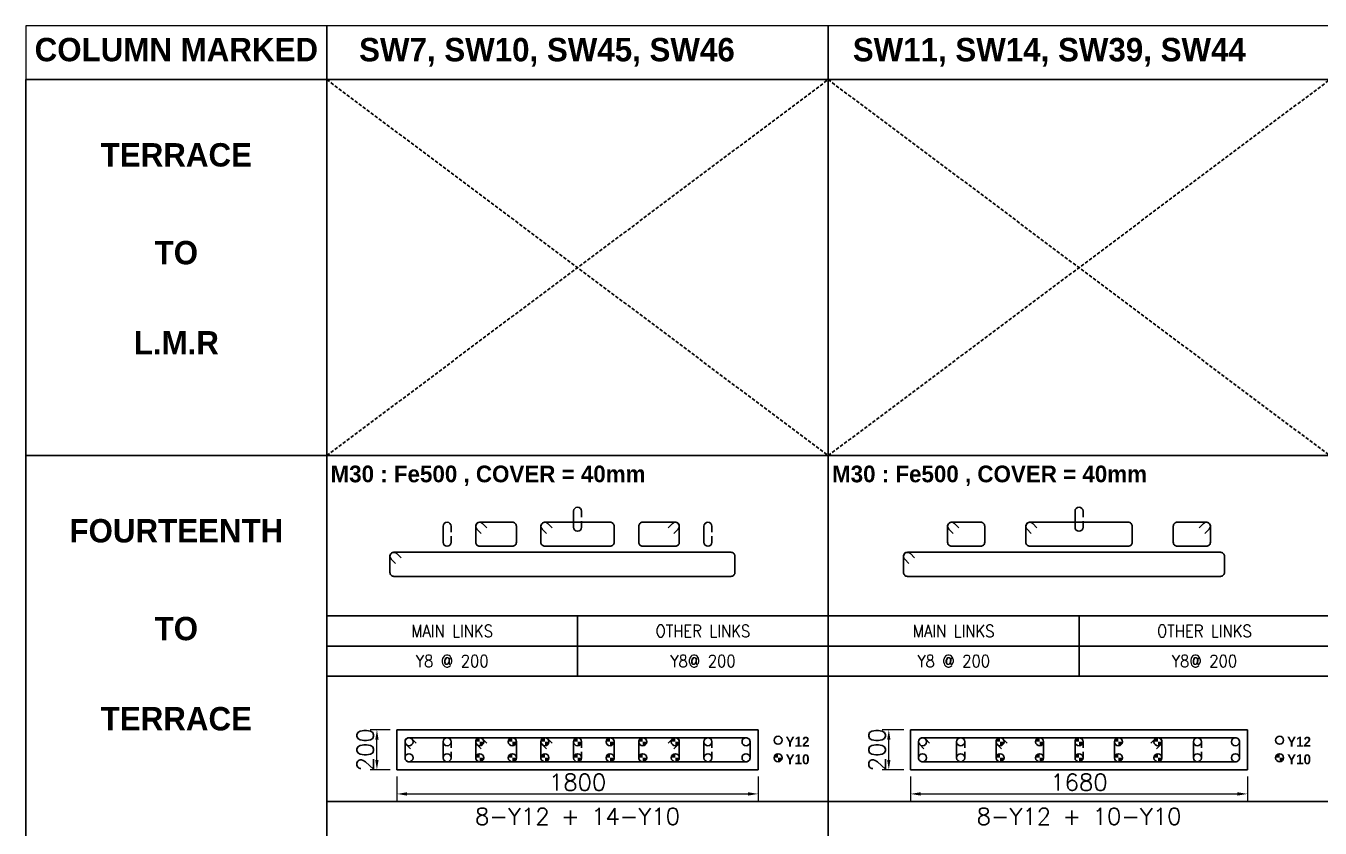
# Model space of a CAD drawing. Header units: millimetres. Extents: x -28707963 to -28231469, y 696001 to 896471.
# Drawn here: x -28334786 to -28315430, y 874721 to 886726 of the extents above; entities that cross this region are included whole.
import ezdxf
from ezdxf.enums import TextEntityAlignment as Align

# ---------------------------------------------------------------- set-up
doc = ezdxf.new("R2010")
doc.units = ezdxf.units.MM
doc.header["$MEASUREMENT"] = 0
doc.header["$PDMODE"] = 34
doc.header["$PDSIZE"] = -8
doc.linetypes.add('DASHED2', pattern=[0.375, 0.25, -0.125])
doc.layers.get('0').update_dxf_attribs({"lineweight": 5})
for name, color, linetype in [('04 NORMAL TEXT.', 4, 'Continuous'), ('09 COL TEXT-SCH', 2, 'Continuous'), ('14 REINF', 6, 'Continuous'), ('22 TABLE FRAME', 5, 'Continuous'), ('23 STIRRUPS', 5, 'Continuous'), ('HT', 8, 'Continuous'), ('SUB TITLE', 3, 'Continuous'), ('TEXT', 4, 'Continuous')]:
    doc.layers.add(name, color=color, linetype=linetype)
doc.layers.add('19 COLUMN', color=1, linetype='Continuous', lineweight=25)
doc.styles.add('adani bold', font='')
doc.styles.add('ROMANS', font='simplex.shx')
doc.styles.get('adani bold').set_extended_font_data('Adani Bold', bold=True)
doc.dimstyles.new('D 50', dxfattribs={"dimscale": 100, "dimtxt": 3, "dimasz": 1.5, "dimexe": 1, "dimexo": 1, "dimgap": 0.5, "dimtad": 1, "dimdec": 0, "dimdsep": 46, "dimtxsty": 'ROMANS', "dimcen": 2.5, "dimclrd": 5, "dimclre": 5, "dimclrt": 4, "dimadec": 0, "dimazin": 0, "dimtfac": 1, "dimtdec": 0, "dimtmove": 0, "dimatfit": 3, "dimfxl": 1, "dimlwd": 0, "dimlwe": 0, "dimarcsym": 0})

# ---------------------------------------------------------------- blocks, each defined once
blk = doc.blocks.new('*D824')
at = {"color": 5, "lineweight": 0, "transparency": 16777216}
for p, q in [((-28329236, 875493), (-28329236, 875133)), ((-28323836, 875493), (-28323836, 875133)), ((-28329086, 875233), (-28323986, 875233))]:
    blk.add_line(p, q, dxfattribs=at)
at = {"color": 5, "transparency": 16777216}
for points in [[(-28329086, 875258), (-28329086, 875208), (-28329236, 875233)], [(-28323986, 875208), (-28323986, 875258), (-28323836, 875233)]]:
    blk.add_solid(points, dxfattribs=at)
at = {"layer": 'Defpoints', "color": 0, "transparency": 16777216}
for p in [(-28329236, 875593), (-28323836, 875593), (-28323836, 875233)]:
    blk.add_point(p, dxfattribs=at)
at = {"color": 4, "transparency": 16777216, "insert": (-28326536, 875408), "char_height": 250, "attachment_point": 5, "style": 'ROMANS'}
blk.add_mtext('1800', dxfattribs=at)
blk = doc.blocks.new('*D825')
at = {"color": 5, "lineweight": 0, "transparency": 16777216}
for p, q in [((-28329336, 876193), (-28329636, 876193)), ((-28329536, 875743), (-28329536, 876043)), ((-28329336, 875593), (-28329636, 875593))]:
    blk.add_line(p, q, dxfattribs=at)
at = {"color": 5, "transparency": 16777216}
for points in [[(-28329511, 876043), (-28329561, 876043), (-28329536, 876193)], [(-28329561, 875743), (-28329511, 875743), (-28329536, 875593)]]:
    blk.add_solid(points, dxfattribs=at)
at = {"layer": 'Defpoints', "color": 0, "transparency": 16777216}
for p in [(-28329536, 876193), (-28329236, 876193), (-28329236, 875593)]:
    blk.add_point(p, dxfattribs=at)
at = {"color": 4, "transparency": 16777216, "insert": (-28329711, 875893), "char_height": 250, "attachment_point": 5, "rotation": 90, "style": 'ROMANS'}
blk.add_mtext('200', dxfattribs=at)
blk = doc.blocks.new('*D862')
at = {"color": 5, "lineweight": 0, "transparency": 16777216}
for p, q in [((-28321556, 875493), (-28321556, 875133)), ((-28316516, 875493), (-28316516, 875133)), ((-28321406, 875233), (-28316666, 875233))]:
    blk.add_line(p, q, dxfattribs=at)
at = {"color": 5, "transparency": 16777216}
for points in [[(-28321406, 875258), (-28321406, 875208), (-28321556, 875233)], [(-28316666, 875208), (-28316666, 875258), (-28316516, 875233)]]:
    blk.add_solid(points, dxfattribs=at)
at = {"layer": 'Defpoints', "color": 0, "transparency": 16777216}
for p in [(-28321556, 875593), (-28316516, 875593), (-28316516, 875233)]:
    blk.add_point(p, dxfattribs=at)
at = {"color": 4, "transparency": 16777216, "insert": (-28319036, 875408), "char_height": 250, "attachment_point": 5, "style": 'ROMANS'}
blk.add_mtext('1680', dxfattribs=at)
blk = doc.blocks.new('*D863')
at = {"color": 5, "lineweight": 0, "transparency": 16777216}
for p, q in [((-28321656, 876193), (-28321981, 876193)), ((-28321881, 875743), (-28321881, 876043)), ((-28321656, 875593), (-28321981, 875593))]:
    blk.add_line(p, q, dxfattribs=at)
at = {"color": 5, "transparency": 16777216}
for points in [[(-28321856, 876043), (-28321906, 876043), (-28321881, 876193)], [(-28321906, 875743), (-28321856, 875743), (-28321881, 875593)]]:
    blk.add_solid(points, dxfattribs=at)
at = {"layer": 'Defpoints', "color": 0, "transparency": 16777216}
for p in [(-28321881, 876193), (-28321556, 876193), (-28321556, 875593)]:
    blk.add_point(p, dxfattribs=at)
at = {"color": 4, "transparency": 16777216, "insert": (-28322056, 875893), "char_height": 250, "attachment_point": 5, "rotation": 90, "style": 'ROMANS'}
blk.add_mtext('200', dxfattribs=at)

msp = doc.modelspace()

# ---------------------------------------------------------------- hatches: boundary and pattern name
at = {"layer": '14 REINF'}
h = msp.add_hatch(color=6, dxfattribs=at)
edge = h.paths.add_edge_path(flags=0)
edge.add_line((-28328058.6, 876013.4), (-28327998.6, 876013.4))
edge.add_line((-28327998.6, 876013.4), (-28327998.6, 876073.4))
edge.add_arc((-28327998.6, 876013.4), 60, 90, 180)
edge = h.paths.add_edge_path(flags=0)
edge.add_line((-28327938.6, 876013.4), (-28327998.6, 876013.4))
edge.add_line((-28327998.6, 876013.4), (-28327998.6, 875953.4))
edge.add_arc((-28327998.6, 876013.4), 60, 270, 360)
h = msp.add_hatch(color=6, dxfattribs=at)
edge = h.paths.add_edge_path(flags=0)
edge.add_line((-28327571.1, 876013.4), (-28327511.1, 876013.4))
edge.add_line((-28327511.1, 876013.4), (-28327511.1, 876073.4))
edge.add_arc((-28327511.1, 876013.4), 60, 90, 180)
edge = h.paths.add_edge_path(flags=0)
edge.add_line((-28327451.1, 876013.4), (-28327511.1, 876013.4))
edge.add_line((-28327511.1, 876013.4), (-28327511.1, 875953.4))
edge.add_arc((-28327511.1, 876013.4), 60, 270, 360)
h = msp.add_hatch(color=6, dxfattribs=at)
edge = h.paths.add_edge_path(flags=0)
edge.add_line((-28327083.6, 876013.4), (-28327023.6, 876013.4))
edge.add_line((-28327023.6, 876013.4), (-28327023.6, 876073.4))
edge.add_arc((-28327023.6, 876013.4), 60, 90, 180)
edge = h.paths.add_edge_path(flags=0)
edge.add_line((-28326963.6, 876013.4), (-28327023.6, 876013.4))
edge.add_line((-28327023.6, 876013.4), (-28327023.6, 875953.4))
edge.add_arc((-28327023.6, 876013.4), 60, 270, 360)
h = msp.add_hatch(color=6, dxfattribs=at)
edge = h.paths.add_edge_path(flags=0)
edge.add_line((-28326596.1, 876013.4), (-28326536.1, 876013.4))
edge.add_line((-28326536.1, 876013.4), (-28326536.1, 876073.4))
edge.add_arc((-28326536.1, 876013.4), 60, 90, 180)
edge = h.paths.add_edge_path(flags=0)
edge.add_line((-28326476.1, 876013.4), (-28326536.1, 876013.4))
edge.add_line((-28326536.1, 876013.4), (-28326536.1, 875953.4))
edge.add_arc((-28326536.1, 876013.4), 60, 270, 360)
h = msp.add_hatch(color=6, dxfattribs=at)
edge = h.paths.add_edge_path(flags=0)
edge.add_line((-28326108.6, 876013.4), (-28326048.6, 876013.4))
edge.add_line((-28326048.6, 876013.4), (-28326048.6, 876073.4))
edge.add_arc((-28326048.6, 876013.4), 60, 90, 180)
edge = h.paths.add_edge_path(flags=0)
edge.add_line((-28325988.6, 876013.4), (-28326048.6, 876013.4))
edge.add_line((-28326048.6, 876013.4), (-28326048.6, 875953.4))
edge.add_arc((-28326048.6, 876013.4), 60, 270, 360)
h = msp.add_hatch(color=6, dxfattribs=at)
edge = h.paths.add_edge_path(flags=0)
edge.add_line((-28325621.1, 876013.4), (-28325561.1, 876013.4))
edge.add_line((-28325561.1, 876013.4), (-28325561.1, 876073.4))
edge.add_arc((-28325561.1, 876013.4), 60, 90, 180)
edge = h.paths.add_edge_path(flags=0)
edge.add_line((-28325501.1, 876013.4), (-28325561.1, 876013.4))
edge.add_line((-28325561.1, 876013.4), (-28325561.1, 875953.4))
edge.add_arc((-28325561.1, 876013.4), 60, 270, 360)
h = msp.add_hatch(color=6, dxfattribs=at)
edge = h.paths.add_edge_path(flags=0)
edge.add_line((-28325133.6, 876013.4), (-28325073.6, 876013.4))
edge.add_line((-28325073.6, 876013.4), (-28325073.6, 876073.4))
edge.add_arc((-28325073.6, 876013.4), 60, 90, 180)
edge = h.paths.add_edge_path(flags=0)
edge.add_line((-28325013.6, 876013.4), (-28325073.6, 876013.4))
edge.add_line((-28325073.6, 876013.4), (-28325073.6, 875953.4))
edge.add_arc((-28325073.6, 876013.4), 60, 270, 360)
h = msp.add_hatch(color=6, dxfattribs=at)
edge = h.paths.add_edge_path(flags=0)
edge.add_line((-28320276.1, 876013.4), (-28320216.1, 876013.4))
edge.add_line((-28320216.1, 876013.4), (-28320216.1, 876073.4))
edge.add_arc((-28320216.1, 876013.4), 60, 90, 180)
edge = h.paths.add_edge_path(flags=0)
edge.add_line((-28320156.1, 876013.4), (-28320216.1, 876013.4))
edge.add_line((-28320216.1, 876013.4), (-28320216.1, 875953.4))
edge.add_arc((-28320216.1, 876013.4), 60, 270, 360)
h = msp.add_hatch(color=6, dxfattribs=at)
edge = h.paths.add_edge_path(flags=0)
edge.add_line((-28319686.1, 876013.4), (-28319626.1, 876013.4))
edge.add_line((-28319626.1, 876013.4), (-28319626.1, 876073.4))
edge.add_arc((-28319626.1, 876013.4), 60, 90, 180)
edge = h.paths.add_edge_path(flags=0)
edge.add_line((-28319566.1, 876013.4), (-28319626.1, 876013.4))
edge.add_line((-28319626.1, 876013.4), (-28319626.1, 875953.4))
edge.add_arc((-28319626.1, 876013.4), 60, 270, 360)
h = msp.add_hatch(color=6, dxfattribs=at)
edge = h.paths.add_edge_path(flags=0)
edge.add_line((-28319096.1, 876013.4), (-28319036.1, 876013.4))
edge.add_line((-28319036.1, 876013.4), (-28319036.1, 876073.4))
edge.add_arc((-28319036.1, 876013.4), 60, 90, 180)
edge = h.paths.add_edge_path(flags=0)
edge.add_line((-28318976.1, 876013.4), (-28319036.1, 876013.4))
edge.add_line((-28319036.1, 876013.4), (-28319036.1, 875953.4))
edge.add_arc((-28319036.1, 876013.4), 60, 270, 360)
h = msp.add_hatch(color=6, dxfattribs=at)
edge = h.paths.add_edge_path(flags=0)
edge.add_line((-28318506.1, 876013.4), (-28318446.1, 876013.4))
edge.add_line((-28318446.1, 876013.4), (-28318446.1, 876073.4))
edge.add_arc((-28318446.1, 876013.4), 60, 90, 180)
edge = h.paths.add_edge_path(flags=0)
edge.add_line((-28318386.1, 876013.4), (-28318446.1, 876013.4))
edge.add_line((-28318446.1, 876013.4), (-28318446.1, 875953.4))
edge.add_arc((-28318446.1, 876013.4), 60, 270, 360)
h = msp.add_hatch(color=6, dxfattribs=at)
edge = h.paths.add_edge_path(flags=0)
edge.add_line((-28317916.1, 876013.4), (-28317856.1, 876013.4))
edge.add_line((-28317856.1, 876013.4), (-28317856.1, 876073.4))
edge.add_arc((-28317856.1, 876013.4), 60, 90, 180)
edge = h.paths.add_edge_path(flags=0)
edge.add_line((-28317796.1, 876013.4), (-28317856.1, 876013.4))
edge.add_line((-28317856.1, 876013.4), (-28317856.1, 875953.4))
edge.add_arc((-28317856.1, 876013.4), 60, 270, 360)
h = msp.add_hatch(color=6, dxfattribs=at)
edge = h.paths.add_edge_path(flags=0)
edge.add_line((-28328058.6, 875773.4), (-28327998.6, 875773.4))
edge.add_line((-28327998.6, 875773.4), (-28327998.6, 875833.4))
edge.add_arc((-28327998.6, 875773.4), 60, 90, 180)
edge = h.paths.add_edge_path(flags=0)
edge.add_line((-28327938.6, 875773.4), (-28327998.6, 875773.4))
edge.add_line((-28327998.6, 875773.4), (-28327998.6, 875713.4))
edge.add_arc((-28327998.6, 875773.4), 60, 270, 360)
h = msp.add_hatch(color=6, dxfattribs=at)
edge = h.paths.add_edge_path(flags=0)
edge.add_line((-28327571.1, 875773.4), (-28327511.1, 875773.4))
edge.add_line((-28327511.1, 875773.4), (-28327511.1, 875833.4))
edge.add_arc((-28327511.1, 875773.4), 60, 90, 180)
edge = h.paths.add_edge_path(flags=0)
edge.add_line((-28327451.1, 875773.4), (-28327511.1, 875773.4))
edge.add_line((-28327511.1, 875773.4), (-28327511.1, 875713.4))
edge.add_arc((-28327511.1, 875773.4), 60, 270, 360)
h = msp.add_hatch(color=6, dxfattribs=at)
edge = h.paths.add_edge_path(flags=0)
edge.add_line((-28327083.6, 875773.4), (-28327023.6, 875773.4))
edge.add_line((-28327023.6, 875773.4), (-28327023.6, 875833.4))
edge.add_arc((-28327023.6, 875773.4), 60, 90, 180)
edge = h.paths.add_edge_path(flags=0)
edge.add_line((-28326963.6, 875773.4), (-28327023.6, 875773.4))
edge.add_line((-28327023.6, 875773.4), (-28327023.6, 875713.4))
edge.add_arc((-28327023.6, 875773.4), 60, 270, 360)
h = msp.add_hatch(color=6, dxfattribs=at)
edge = h.paths.add_edge_path(flags=0)
edge.add_line((-28326596.1, 875773.4), (-28326536.1, 875773.4))
edge.add_line((-28326536.1, 875773.4), (-28326536.1, 875833.4))
edge.add_arc((-28326536.1, 875773.4), 60, 90, 180)
edge = h.paths.add_edge_path(flags=0)
edge.add_line((-28326476.1, 875773.4), (-28326536.1, 875773.4))
edge.add_line((-28326536.1, 875773.4), (-28326536.1, 875713.4))
edge.add_arc((-28326536.1, 875773.4), 60, 270, 360)
h = msp.add_hatch(color=6, dxfattribs=at)
edge = h.paths.add_edge_path(flags=0)
edge.add_line((-28326108.6, 875773.4), (-28326048.6, 875773.4))
edge.add_line((-28326048.6, 875773.4), (-28326048.6, 875833.4))
edge.add_arc((-28326048.6, 875773.4), 60, 90, 180)
edge = h.paths.add_edge_path(flags=0)
edge.add_line((-28325988.6, 875773.4), (-28326048.6, 875773.4))
edge.add_line((-28326048.6, 875773.4), (-28326048.6, 875713.4))
edge.add_arc((-28326048.6, 875773.4), 60, 270, 360)
h = msp.add_hatch(color=6, dxfattribs=at)
edge = h.paths.add_edge_path(flags=0)
edge.add_line((-28325621.1, 875773.4), (-28325561.1, 875773.4))
edge.add_line((-28325561.1, 875773.4), (-28325561.1, 875833.4))
edge.add_arc((-28325561.1, 875773.4), 60, 90, 180)
edge = h.paths.add_edge_path(flags=0)
edge.add_line((-28325501.1, 875773.4), (-28325561.1, 875773.4))
edge.add_line((-28325561.1, 875773.4), (-28325561.1, 875713.4))
edge.add_arc((-28325561.1, 875773.4), 60, 270, 360)
h = msp.add_hatch(color=6, dxfattribs=at)
edge = h.paths.add_edge_path(flags=0)
edge.add_line((-28325133.6, 875773.4), (-28325073.6, 875773.4))
edge.add_line((-28325073.6, 875773.4), (-28325073.6, 875833.4))
edge.add_arc((-28325073.6, 875773.4), 60, 90, 180)
edge = h.paths.add_edge_path(flags=0)
edge.add_line((-28325013.6, 875773.4), (-28325073.6, 875773.4))
edge.add_line((-28325073.6, 875773.4), (-28325073.6, 875713.4))
edge.add_arc((-28325073.6, 875773.4), 60, 270, 360)
h = msp.add_hatch(color=6, dxfattribs=at)
edge = h.paths.add_edge_path(flags=0)
edge.add_line((-28323596.1, 875773.4), (-28323536.1, 875773.4))
edge.add_line((-28323536.1, 875773.4), (-28323536.1, 875833.4))
edge.add_arc((-28323536.1, 875773.4), 60, 90, 180)
edge = h.paths.add_edge_path(flags=0)
edge.add_line((-28323476.1, 875773.4), (-28323536.1, 875773.4))
edge.add_line((-28323536.1, 875773.4), (-28323536.1, 875713.4))
edge.add_arc((-28323536.1, 875773.4), 60, 270, 360)
h = msp.add_hatch(color=6, dxfattribs=at)
edge = h.paths.add_edge_path(flags=0)
edge.add_line((-28320276.1, 875773.4), (-28320216.1, 875773.4))
edge.add_line((-28320216.1, 875773.4), (-28320216.1, 875833.4))
edge.add_arc((-28320216.1, 875773.4), 60, 90, 180)
edge = h.paths.add_edge_path(flags=0)
edge.add_line((-28320156.1, 875773.4), (-28320216.1, 875773.4))
edge.add_line((-28320216.1, 875773.4), (-28320216.1, 875713.4))
edge.add_arc((-28320216.1, 875773.4), 60, 270, 360)
h = msp.add_hatch(color=6, dxfattribs=at)
edge = h.paths.add_edge_path(flags=0)
edge.add_line((-28319686.1, 875773.4), (-28319626.1, 875773.4))
edge.add_line((-28319626.1, 875773.4), (-28319626.1, 875833.4))
edge.add_arc((-28319626.1, 875773.4), 60, 90, 180)
edge = h.paths.add_edge_path(flags=0)
edge.add_line((-28319566.1, 875773.4), (-28319626.1, 875773.4))
edge.add_line((-28319626.1, 875773.4), (-28319626.1, 875713.4))
edge.add_arc((-28319626.1, 875773.4), 60, 270, 360)
h = msp.add_hatch(color=6, dxfattribs=at)
edge = h.paths.add_edge_path(flags=0)
edge.add_line((-28319096.1, 875773.4), (-28319036.1, 875773.4))
edge.add_line((-28319036.1, 875773.4), (-28319036.1, 875833.4))
edge.add_arc((-28319036.1, 875773.4), 60, 90, 180)
edge = h.paths.add_edge_path(flags=0)
edge.add_line((-28318976.1, 875773.4), (-28319036.1, 875773.4))
edge.add_line((-28319036.1, 875773.4), (-28319036.1, 875713.4))
edge.add_arc((-28319036.1, 875773.4), 60, 270, 360)
h = msp.add_hatch(color=6, dxfattribs=at)
edge = h.paths.add_edge_path(flags=0)
edge.add_line((-28318506.1, 875773.4), (-28318446.1, 875773.4))
edge.add_line((-28318446.1, 875773.4), (-28318446.1, 875833.4))
edge.add_arc((-28318446.1, 875773.4), 60, 90, 180)
edge = h.paths.add_edge_path(flags=0)
edge.add_line((-28318386.1, 875773.4), (-28318446.1, 875773.4))
edge.add_line((-28318446.1, 875773.4), (-28318446.1, 875713.4))
edge.add_arc((-28318446.1, 875773.4), 60, 270, 360)
h = msp.add_hatch(color=6, dxfattribs=at)
edge = h.paths.add_edge_path(flags=0)
edge.add_line((-28317916.1, 875773.4), (-28317856.1, 875773.4))
edge.add_line((-28317856.1, 875773.4), (-28317856.1, 875833.4))
edge.add_arc((-28317856.1, 875773.4), 60, 90, 180)
edge = h.paths.add_edge_path(flags=0)
edge.add_line((-28317796.1, 875773.4), (-28317856.1, 875773.4))
edge.add_line((-28317856.1, 875773.4), (-28317856.1, 875713.4))
edge.add_arc((-28317856.1, 875773.4), 60, 270, 360)
h = msp.add_hatch(color=6, dxfattribs=at)
edge = h.paths.add_edge_path(flags=0)
edge.add_line((-28316096.1, 875773.4), (-28316036.1, 875773.4))
edge.add_line((-28316036.1, 875773.4), (-28316036.1, 875833.4))
edge.add_arc((-28316036.1, 875773.4), 60, 90, 180)
edge = h.paths.add_edge_path(flags=0)
edge.add_line((-28315976.1, 875773.4), (-28316036.1, 875773.4))
edge.add_line((-28316036.1, 875773.4), (-28316036.1, 875713.4))
edge.add_arc((-28316036.1, 875773.4), 60, 270, 360)

# ---------------------------------------------------------------- linework, layer by layer
msp.add_lwpolyline([(-28334786.1, 885921.2), (-28245536.1, 885921.2), (-28245536.1, 886726.1), (-28334786.1, 886726.1)], close=True)
at = {"layer": '14 REINF', "color": 6}
for centre in [(-28329056.1, 876013.4), (-28328486.1, 876013.4), (-28327998.6, 876013.4), (-28327511.1, 876013.4), (-28327023.6, 876013.4), (-28326536.1, 876013.4), (-28326048.6, 876013.4), (-28325561.1, 876013.4), (-28325073.6, 876013.4), (-28324586.1, 876013.4), (-28324016.1, 876013.4), (-28323536.1, 876035.9), (-28321376.1, 876013.4), (-28320806.1, 876013.4), (-28320216.1, 876013.4), (-28319626.1, 876013.4), (-28319036.1, 876013.4), (-28318446.1, 876013.4), (-28317856.1, 876013.4), (-28317266.1, 876013.4), (-28316696.1, 876013.4), (-28316036.1, 876035.9), (-28329056.1, 875773.4), (-28328486.1, 875773.4), (-28327998.6, 875773.4), (-28327511.1, 875773.4), (-28327023.6, 875773.4), (-28326536.1, 875773.4), (-28326048.6, 875773.4), (-28325561.1, 875773.4), (-28325073.6, 875773.4), (-28324586.1, 875773.4), (-28324016.1, 875773.4), (-28323536.1, 875773.4), (-28321376.1, 875773.4), (-28320806.1, 875773.4), (-28320216.1, 875773.4), (-28319626.1, 875773.4), (-28319036.1, 875773.4), (-28318446.1, 875773.4), (-28317856.1, 875773.4), (-28317266.1, 875773.4), (-28316696.1, 875773.4), (-28316036.1, 875773.4)]:
    msp.add_circle(centre, 60, dxfattribs=at)
at = {"layer": '19 COLUMN', "color": 4}
for points in [[(-28323836.1, 876193.4), (-28329236.1, 876193.4)], [(-28329236.1, 876193.4), (-28329236.1, 875593.4)], [(-28323836.1, 875593.4), (-28323836.1, 876193.4)], [(-28316516.1, 876193.4), (-28321556.1, 876193.4)], [(-28321556.1, 876193.4), (-28321556.1, 875593.4)], [(-28316516.1, 875593.4), (-28316516.1, 876193.4)], [(-28329236.1, 875593.4), (-28323836.1, 875593.4)], [(-28321556.1, 875593.4), (-28316516.1, 875593.4)]]:
    msp.add_lwpolyline(points, dxfattribs=at)
at = {"layer": '22 TABLE FRAME', "color": 5, "linetype": 'Continuous'}
for p, q in [((-28330286.1, 886726.1), (-28330286.1, 863421.2)), ((-28322786.1, 886726.1), (-28322786.1, 863421.2)), ((-28334786.1, 885921.2), (-28275536.1, 885921.2)), ((-28334786.1, 885921.2), (-28334786.1, 863421.2)), ((-28334786.1, 880296.2), (-28275536.1, 880296.2)), ((-28330286.1, 877896.2), (-28275536.1, 877896.2)), ((-28326536.1, 877896.2), (-28326536.1, 876996.2)), ((-28319036.1, 877896.2), (-28319036.1, 876996.2)), ((-28330286.1, 877446.2), (-28275536.1, 877446.2)), ((-28330286.1, 876996.2), (-28275536.1, 876996.2)), ((-28330286.1, 875121.2), (-28275536.1, 875121.2))]:
    msp.add_line(p, q, dxfattribs=at)
at = {"layer": '23 STIRRUPS', "color": 5}
for points in [[(-28326476.1, 879313.4), (-28326476.1, 879223.4, -1), (-28326596.1, 879223.4), (-28326596.1, 879463.4, -1), (-28326476.1, 879463.4), (-28326476.1, 879373.4)], [(-28318976.1, 879313.4), (-28318976.1, 879223.4, -1), (-28319096.1, 879223.4), (-28319096.1, 879463.4, -1), (-28318976.1, 879463.4), (-28318976.1, 879373.4)], [(-28328426.1, 879088.4), (-28328426.1, 878998.4, -1), (-28328546.1, 878998.4), (-28328546.1, 879238.4, -1), (-28328426.1, 879238.4), (-28328426.1, 879148.4)], [(-28327977.4, 879132.3), (-28328041, 879195.9, -0.668178), (-28327998.6, 879298.4), (-28327511.1, 879298.4, -0.4142136), (-28327451.1, 879238.4), (-28327451.1, 878998.4, -0.4142136), (-28327511.1, 878938.4), (-28327998.6, 878938.4, -0.4142136), (-28328058.6, 878998.4), (-28328058.6, 879238.4, -0.6681793), (-28327956.2, 879280.8), (-28327892.5, 879217.1)], [(-28327002.4, 879132.3), (-28327066, 879195.9, -0.668178), (-28327023.6, 879298.4), (-28326048.6, 879298.4, -0.4142136), (-28325988.6, 879238.4), (-28325988.6, 878998.4, -0.4142136), (-28326048.6, 878938.4), (-28327023.6, 878938.4, -0.4142136), (-28327083.6, 878998.4), (-28327083.6, 879238.4, -0.6681793), (-28326981.2, 879280.8), (-28326917.5, 879217.1)], [(-28325179.7, 879217.1), (-28325116, 879280.8, -0.6681793), (-28325013.6, 879238.4), (-28325013.6, 878998.4, -0.4142136), (-28325073.6, 878938.4), (-28325561.1, 878938.4, -0.4142136), (-28325621.1, 878998.4), (-28325621.1, 879238.4, -0.4142136), (-28325561.1, 879298.4), (-28325073.6, 879298.4, -0.668178), (-28325031.2, 879195.9), (-28325094.8, 879132.3)], [(-28324526.1, 879088.4), (-28324526.1, 878998.4, -1), (-28324646.1, 878998.4), (-28324646.1, 879238.4, -1), (-28324526.1, 879238.4), (-28324526.1, 879148.4)], [(-28320919.9, 879132.3), (-28320983.5, 879195.9, -0.668178), (-28320941.1, 879298.4), (-28320506.1, 879298.4, -0.4142136), (-28320446.1, 879238.4), (-28320446.1, 878998.4, -0.4142136), (-28320506.1, 878938.4), (-28320941.1, 878938.4, -0.4142136), (-28321001.1, 878998.4), (-28321001.1, 879238.4, -0.6681793), (-28320898.7, 879280.8), (-28320835, 879217.1)], [(-28319749.9, 879132.3), (-28319813.5, 879195.9, -0.668178), (-28319771.1, 879298.4), (-28318301.1, 879298.4, -0.4142136), (-28318241.1, 879238.4), (-28318241.1, 878998.4, -0.4142136), (-28318301.1, 878938.4), (-28319771.1, 878938.4, -0.4142136), (-28319831.1, 878998.4), (-28319831.1, 879238.4, -0.6681793), (-28319728.7, 879280.8), (-28319665, 879217.1)], [(-28317237.2, 879217.1), (-28317173.5, 879280.8, -0.6681793), (-28317071.1, 879238.4), (-28317071.1, 878998.4, -0.4142136), (-28317131.1, 878938.4), (-28317566.1, 878938.4, -0.4142136), (-28317626.1, 878998.4), (-28317626.1, 879238.4, -0.4142136), (-28317566.1, 879298.4), (-28317131.1, 879298.4, -0.668178), (-28317088.7, 879195.9), (-28317152.3, 879132.3)], [(-28329259.9, 878682.3), (-28329323.5, 878745.9, -0.668178), (-28329281.1, 878848.4), (-28324241.1, 878848.4, -0.4142136), (-28324181.1, 878788.4), (-28324181.1, 878548.4, -0.4142136), (-28324241.1, 878488.4), (-28329281.1, 878488.4, -0.4142136), (-28329341.1, 878548.4), (-28329341.1, 878788.4, -0.6681793), (-28329238.7, 878830.8), (-28329175, 878767.1)], [(-28321579.9, 878682.3), (-28321643.5, 878745.9, -0.668178), (-28321601.1, 878848.4), (-28316921.1, 878848.4, -0.4142136), (-28316861.1, 878788.4), (-28316861.1, 878548.4, -0.4142136), (-28316921.1, 878488.4), (-28321601.1, 878488.4, -0.4142136), (-28321661.1, 878548.4), (-28321661.1, 878788.4, -0.6681793), (-28321558.7, 878830.8), (-28321495, 878767.1)], [(-28329034.9, 875907.3), (-28329098.5, 875970.9, -0.668178), (-28329056.1, 876073.4), (-28324016.1, 876073.4, -0.4142136), (-28323956.1, 876013.4), (-28323956.1, 875773.4, -0.4142136), (-28324016.1, 875713.4), (-28329056.1, 875713.4, -0.4142136), (-28329116.1, 875773.4), (-28329116.1, 876013.4, -0.6681793), (-28329013.7, 876055.8), (-28328950, 875992.1)], [(-28328426.1, 875863.4), (-28328426.1, 875773.4, -1), (-28328546.1, 875773.4), (-28328546.1, 876013.4, -1), (-28328426.1, 876013.4), (-28328426.1, 875923.4)], [(-28327977.4, 875907.3), (-28328041, 875970.9, -0.668178), (-28327998.6, 876073.4), (-28327511.1, 876073.4, -0.4142136), (-28327451.1, 876013.4), (-28327451.1, 875773.4, -0.4142136), (-28327511.1, 875713.4), (-28327998.6, 875713.4, -0.4142136), (-28328058.6, 875773.4), (-28328058.6, 876013.4, -0.6681793), (-28327956.2, 876055.8), (-28327892.5, 875992.1)], [(-28327002.4, 875907.3), (-28327066, 875970.9, -0.668178), (-28327023.6, 876073.4), (-28326048.6, 876073.4, -0.4142136), (-28325988.6, 876013.4), (-28325988.6, 875773.4, -0.4142136), (-28326048.6, 875713.4), (-28327023.6, 875713.4, -0.4142136), (-28327083.6, 875773.4), (-28327083.6, 876013.4, -0.6681793), (-28326981.2, 876055.8), (-28326917.5, 875992.1)], [(-28326476.1, 875863.4), (-28326476.1, 875773.4, -1), (-28326596.1, 875773.4), (-28326596.1, 876013.4, -1), (-28326476.1, 876013.4), (-28326476.1, 875923.4)], [(-28325179.7, 875992.1), (-28325116, 876055.8, -0.6681793), (-28325013.6, 876013.4), (-28325013.6, 875773.4, -0.4142136), (-28325073.6, 875713.4), (-28325561.1, 875713.4, -0.4142136), (-28325621.1, 875773.4), (-28325621.1, 876013.4, -0.4142136), (-28325561.1, 876073.4), (-28325073.6, 876073.4, -0.668178), (-28325031.2, 875970.9), (-28325094.8, 875907.3)], [(-28324526.1, 875863.4), (-28324526.1, 875773.4, -1), (-28324646.1, 875773.4), (-28324646.1, 876013.4, -1), (-28324526.1, 876013.4), (-28324526.1, 875923.4)], [(-28321354.9, 875907.3), (-28321418.5, 875970.9, -0.668178), (-28321376.1, 876073.4), (-28316696.1, 876073.4, -0.4142136), (-28316636.1, 876013.4), (-28316636.1, 875773.4, -0.4142136), (-28316696.1, 875713.4), (-28321376.1, 875713.4, -0.4142136), (-28321436.1, 875773.4), (-28321436.1, 876013.4, -0.6681793), (-28321333.7, 876055.8), (-28321270, 875992.1)], [(-28320746.1, 875863.4), (-28320746.1, 875773.4, -1), (-28320866.1, 875773.4), (-28320866.1, 876013.4, -1), (-28320746.1, 876013.4), (-28320746.1, 875923.4)], [(-28320194.9, 875907.3), (-28320258.5, 875970.9, -0.6680424), (-28320216.1, 876073.4), (-28319626.1, 876073.4, -0.4141037), (-28319566.1, 876013.4), (-28319566.1, 875773.4, -0.4141037), (-28319626.1, 875713.4), (-28320216.1, 875713.4, -0.4141037), (-28320276.1, 875773.4), (-28320276.1, 876013.4, -0.6681793), (-28320173.6, 876055.8), (-28320110, 875992.1)], [(-28318976.1, 875863.4), (-28318976.1, 875773.4, -1), (-28319096.1, 875773.4), (-28319096.1, 876013.4, -1), (-28318976.1, 876013.4), (-28318976.1, 875923.4)], [(-28317962.2, 875992.1), (-28317898.6, 876055.8, -0.6681793), (-28317796.1, 876013.4), (-28317796.1, 875773.4, -0.4141037), (-28317856.1, 875713.4), (-28318446.1, 875713.4, -0.4141037), (-28318506.1, 875773.4), (-28318506.1, 876013.4, -0.4141037), (-28318446.1, 876073.4), (-28317856.1, 876073.4, -0.6680424), (-28317813.7, 875970.9), (-28317877.3, 875907.3)], [(-28317206.1, 875863.4), (-28317206.1, 875773.4, -1), (-28317326.1, 875773.4), (-28317326.1, 876013.4, -1), (-28317206.1, 876013.4), (-28317206.1, 875923.4)]]:
    msp.add_lwpolyline(points, format="xyb", dxfattribs=at)
at = {"layer": 'HT', "linetype": 'DASHED2', "ltscale": 200}
for p, q in [((-28330286.1, 885921.2), (-28322786.1, 880296.2)), ((-28330286.1, 880296.2), (-28322786.1, 885921.2)), ((-28322786.1, 885921.2), (-28315286.1, 880296.2)), ((-28322786.1, 880296.2), (-28315286.1, 885921.2))]:
    msp.add_line(p, q, dxfattribs=at)

# ---------------------------------------------------------------- texts
at = {"layer": '04 NORMAL TEXT.', "color": 4, "style": 'ROMANS', "width": 0.9}
for s, p in [('MAIN LINKS', (-28328411.1, 877671.2)), ('OTHER LINKS', (-28324661.1, 877671.2)), ('MAIN LINKS', (-28320911.1, 877671.2)), ('OTHER LINKS', (-28317161.1, 877671.2)), ('Y8 @ 200', (-28328411.1, 877221.2)), ('Y8@ 200', (-28324661.1, 877221.2)), ('Y8 @ 200', (-28320911.1, 877221.2)), ('Y8@ 200', (-28317161.1, 877221.2))]:
    msp.add_text(s, height=180, dxfattribs=at).set_placement(p, align=Align.MIDDLE_CENTER)
at = {"layer": '09 COL TEXT-SCH', "color": 3, "linetype": 'Continuous', "style": 'ROMANS'}
for s, p in [('8-Y12 + 14-Y10', (-28326536.1, 874896.2)), ('8-Y12 + 10-Y10', (-28319036.1, 874896.2))]:
    msp.add_text(s, height=250, dxfattribs=at).set_placement(p, align=Align.MIDDLE_CENTER)
at = {"layer": 'SUB TITLE', "style": 'adani bold'}
for s, p in [('COLUMN MARKED', (-28332536.1, 886371.2)), ('TERRACE', (-28332536.1, 884796.2)), ('TO', (-28332536.1, 883332.7)), ('L.M.R', (-28332536.1, 881983.7)), ('FOURTEENTH', (-28332536.1, 879171.2)), ('TO', (-28332536.1, 877707.7)), ('TERRACE', (-28332536.1, 876358.7))]:
    msp.add_text(s, height=350, dxfattribs=at).set_placement(p, align=Align.MIDDLE_CENTER)
for s, p in [('SW7, SW10, SW45, SW46', (-28329802.8, 886195.3)), ('SW11, SW14, SW39, SW44', (-28322419.4, 886195.3))]:
    msp.add_text(s, height=350, dxfattribs=at).set_placement(p)
at = {"layer": 'TEXT', "style": 'adani bold'}
for p in [(-28330229.8, 879896.2), (-28322729.8, 879896.2)]:
    msp.add_text('M30 : Fe500 , COVER = 40mm', height=250, dxfattribs=at).set_placement(p)
for s, p in [('Y12', (-28323423.6, 876013.7)), ('Y12', (-28315923.6, 876013.7)), ('Y10', (-28323423.6, 875751.2)), ('Y10', (-28315923.6, 875751.2))]:
    msp.add_text(s, height=150, dxfattribs=at).set_placement(p, align=Align.MIDDLE_LEFT)

# ---------------------------------------------------------------- dimensions: what is measured, and where the dimension line sits
for base, p1, p2, override, picture, middle in [((-28329536.1, 876193.4), (-28329236.1, 875593.4), (-28329236.1, 876193.4), {"dimtxt": 2.5}, '*D825', (-28329536.1, 875893.4)), ((-28321881.1, 876193.4), (-28321556.1, 875593.4), (-28321556.1, 876193.4), {"dimtxt": 2.5, "dimtxsty": 'ROMANS'}, '*D863', (-28321881.1, 875893.4))]:
    dim = msp.add_linear_dim(base=base, p1=p1, p2=p2, angle=90, text='200', dimstyle='D 50', override=override)
    dim.commit()
    dim.dimension.update_dxf_attribs({"geometry": picture, "text_midpoint": middle, "dimtype": 161})
for p1, p2, text, picture, middle in [((-28329236.1, 875593.4), (-28323836.1, 875593.4), '1800', '*D824', (-28326536.1, 875408.4)), ((-28321556.1, 875593.4), (-28316516.1, 875593.4), '1680', '*D862', (-28319036.1, 875408.4))]:
    dim = msp.add_aligned_dim(p1=p1, p2=p2, distance=-360, text=text, dimstyle='D 50', override={"dimtxt": 2.5})
    dim.commit()
    dim.dimension.update_dxf_attribs({"geometry": picture, "text_midpoint": middle})

doc.saveas('drawing.dxf')
